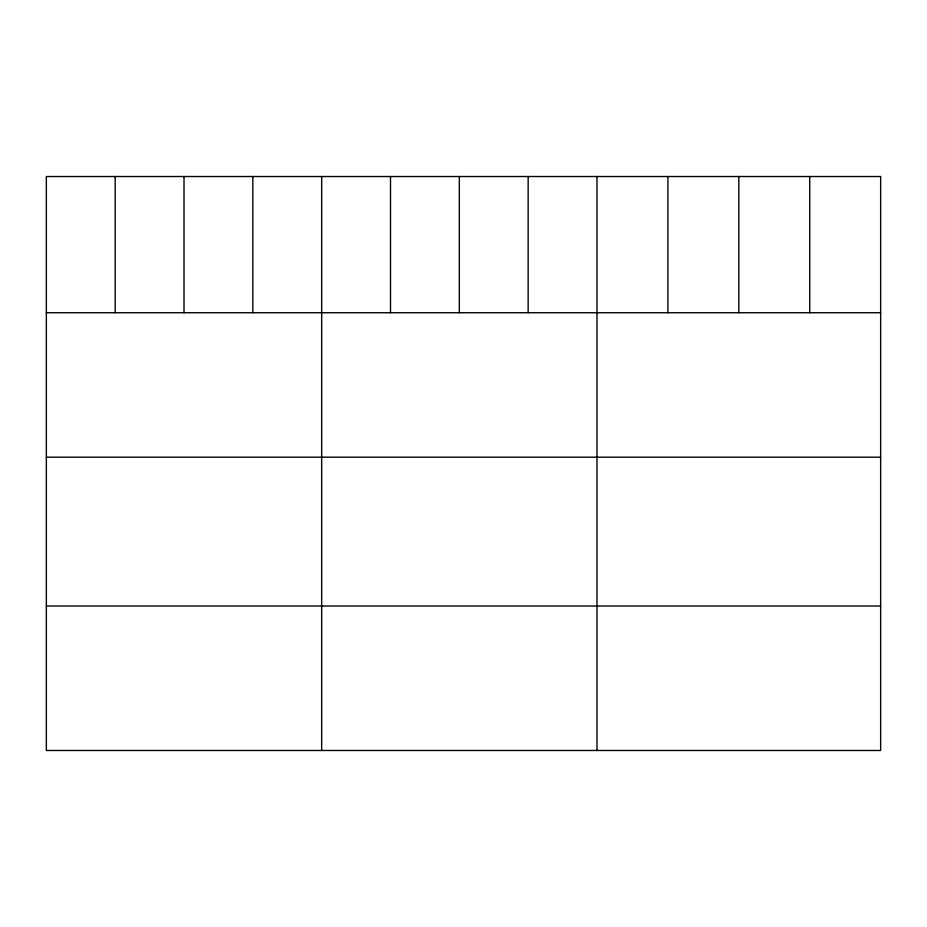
<?xml version="1.0" encoding="UTF-8"?>
<svg xmlns="http://www.w3.org/2000/svg" width="927" height="927" viewBox="0 0 927 927"><rect width="100%" height="100%" fill="white"/><g stroke="black" fill="none" stroke-linecap="round" stroke-linejoin="round"><path stroke-width="1.39" d="M880.65 312.735L880.65 750.476L46.35 750.476L46.35 176.524L880.65 176.524L880.65 312.735L46.35 312.735M46.35 457.185L880.65 457.185M46.35 606.015L880.65 606.015M809.734 176.524L809.734 312.735M738.819 176.524L738.819 312.735M667.903 176.524L667.903 312.735M596.988 176.524L596.988 750.476M528.158 176.524L528.158 312.735M459.328 176.524L459.328 312.735M390.499 176.524L390.499 312.735M321.669 176.524L321.669 750.476M252.839 176.524L252.839 312.735M184.01 176.524L184.01 312.735M115.18 176.524L115.18 312.735"/></g></svg>
